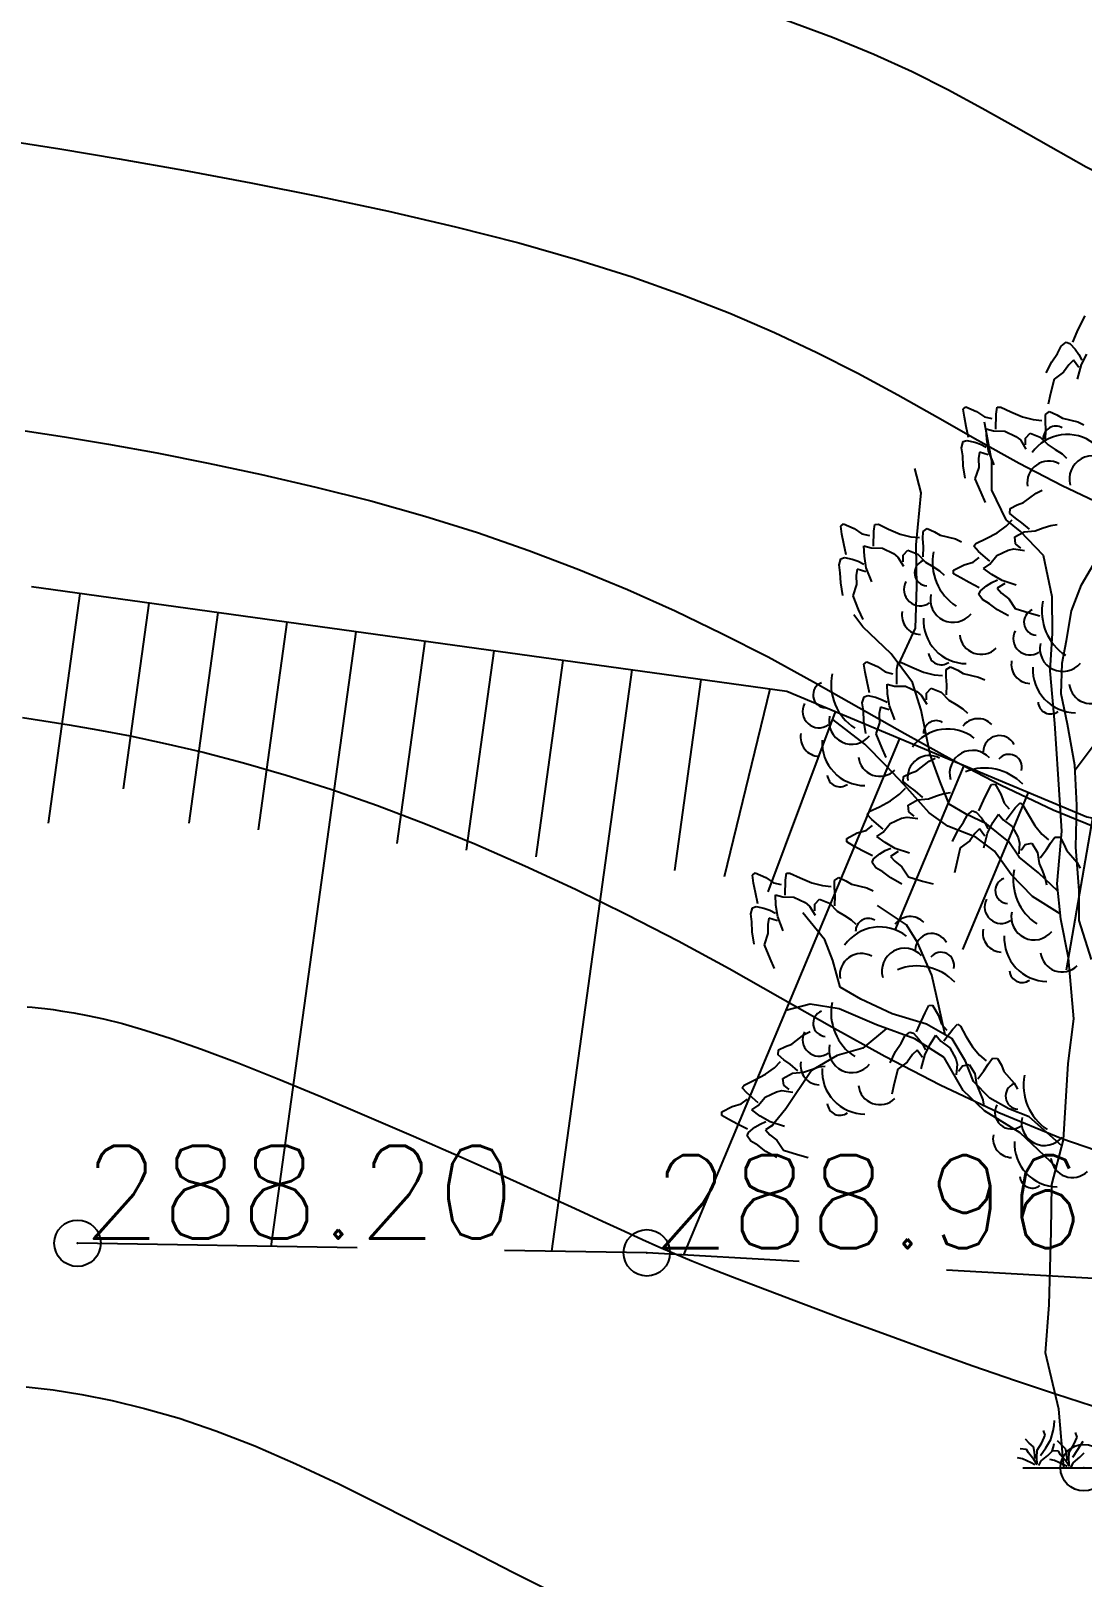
# Model space of a CAD drawing. Header units: millimetres. Extents: x 524954 to 526204, y 9523489 to 9524010.
# Drawn here: x 525927.74 to 525939.06, y 9523751.95 to 9523768.59 of the extents above; entities that cross this region are included whole.
import ezdxf

# ---------------------------------------------------------------- set-up
doc = ezdxf.new("R2010")
doc.units = ezdxf.units.MM
doc.header["$PDMODE"] = 32
doc.header["$PDSIZE"] = 0.5
doc.linetypes.add('ACAD_ISO12W100', pattern=[21, 12, -3, 0, -3, 0, -3])
doc.linetypes.add('CACHE2', pattern=[4.7625, 3.175, -1.5875])
for name, color, linetype in [('Arbre', 34, 'ACAD_ISO12W100'), ('Bas_Talus', 40, 'CACHE2'), ('CN_01_00', 3, 'Continuous'), ('CN_02_00', 4, 'Continuous'), ('CN_10_00', 1, 'Continuous'), ('Haut_Talus', 30, 'Continuous'), ('Talus', 2, 'Continuous'), ('TopoAlt', 3, 'Continuous'), ('TOPOJIS', 7, 'Continuous')]:
    doc.layers.add(name, color=color, linetype=linetype)
doc.styles.add('Simplex 1.0', font='Simplex.shx', dxfattribs={"width": 0.99, "height": 1})

# ---------------------------------------------------------------- blocks, each defined once
blk = doc.blocks.new('TCPOINT M')
at = {"color": 0}
blk.add_point((0, 0), dxfattribs=at)
at = {"layer": 'TopoAlt', "style": 'Simplex 1.0', "width": 0.99}
blk.add_attdef('ALT', (0.15, 0.15), '', height=1, dxfattribs=at)
blk = doc.blocks.new('v088')
at = {"color": 3, "linetype": 'Continuous'}
for p, q in [((-0.069, 12.224), (-0.024, 12.318)), ((-0.024, 12.318), (0.016, 12.396)), ((-0.118, 12.113), (-0.069, 12.224)), ((-0.344, 11.901), (-0.283, 11.991)), ((-0.283, 11.991), (-0.243, 12.069)), ((-0.243, 12.069), (-0.188, 12.111)), ((-0.188, 12.111), (-0.15, 12.099)), ((-0.15, 12.099), (-0.092, 12.035)), ((-0.092, 12.035), (-0.054, 11.98)), ((-0.054, 11.98), (-0.022, 11.919)), ((-0.025, 11.872), (0.032, 11.984)), ((-0.403, 11.78), (-0.344, 11.901)), ((-0.162, 11.869), (-0.217, 11.788)), ((-0.112, 11.918), (-0.162, 11.869)), ((-0.054, 11.839), (-0.112, 11.918)), ((-0.066, 11.715), (-0.025, 11.872)), ((-0.32, 11.714), (-0.357, 11.558)), ((-0.217, 11.788), (-0.32, 11.714)), ((-0.357, 11.558), (-0.382, 11.444)), ((-1.299, 11.392), (-1.27, 11.417)), ((-1.285, 11.305), (-1.299, 11.392)), ((-1.27, 11.417), (-1.154, 11.366)), ((-1.154, 11.366), (-1.07, 11.309)), ((-0.947, 11.176), (-0.943, 11.337)), ((-0.943, 11.337), (-0.932, 11.411)), ((-0.932, 11.411), (-0.894, 11.412)), ((-0.894, 11.412), (-0.784, 11.361)), ((-0.784, 11.361), (-0.66, 11.307)), ((-0.413, 11.333), (-0.367, 11.365)), ((-0.413, 11.254), (-0.413, 11.333)), ((-0.367, 11.365), (-0.29, 11.329)), ((-0.29, 11.329), (-0.229, 11.292)), ((-1.266, 11.203), (-1.285, 11.305)), ((-1.241, 11.084), (-1.266, 11.203)), ((-1.07, 11.309), (-0.988, 11.29)), ((-1.05, 11.179), (-0.971, 11.157)), ((-1.044, 11.067), (-1.05, 11.179)), ((-0.971, 11.157), (-0.851, 11.155)), ((-0.851, 11.155), (-0.73, 11.098)), ((-0.66, 11.307), (-0.544, 11.278)), ((-0.544, 11.278), (-0.452, 11.27)), ((-0.408, 11.17), (-0.413, 11.254)), ((-0.41, 11.061), (-0.408, 11.17)), ((-0.229, 11.292), (-0.065, 11.254)), ((-0.065, 11.254), (0.001, 11.223)), ((-1.317, 10.975), (-1.297, 11.041)), ((-1.297, 11.041), (-1.259, 11.053)), ((-1.259, 11.053), (-1.174, 11.037)), ((-1.174, 11.037), (-1.111, 11.014)), ((-1.111, 11.014), (-1.05, 10.983)), ((-1.024, 10.943), (-1.044, 11.067)), ((-0.73, 11.098), (-0.682, 11.059)), ((-0.682, 11.059), (-0.622, 10.96)), ((-0.626, 11.08), (-0.576, 11.133)), ((-0.626, 11.006), (-0.626, 11.08)), ((-0.576, 11.133), (-0.468, 11.09)), ((-0.468, 11.09), (-0.384, 11.005)), ((-0.384, 11.005), (-0.307, 10.958)), ((-1.303, 10.889), (-1.317, 10.975)), ((-1.3, 10.78), (-1.303, 10.889)), ((-1.122, 10.929), (-1.134, 10.861)), ((-1.134, 10.861), (-1.131, 10.763)), ((-1.029, 10.899), (-1.122, 10.929)), ((-0.966, 10.792), (-1.024, 10.943)), ((-0.307, 10.958), (-0.234, 10.911)), ((-0.234, 10.911), (-0.184, 10.864)), ((-1.277, 10.647), (-1.3, 10.78)), ((-1.131, 10.763), (-1.171, 10.642)), ((-1.171, 10.642), (-1.109, 10.494)), ((-1.109, 10.494), (-1.063, 10.387)), ((-0.648, 10.385), (-0.514, 10.488)), ((-0.514, 10.488), (-0.448, 10.519)), ((-0.796, 10.268), (-0.791, 10.323)), ((-0.791, 10.323), (-0.715, 10.36)), ((-0.715, 10.36), (-0.648, 10.385)), ((-2.616, 10.132), (-2.587, 10.158)), ((-2.587, 10.158), (-2.471, 10.107)), ((-2.261, 10.077), (-2.249, 10.151)), ((-2.249, 10.151), (-2.211, 10.152)), ((-2.211, 10.152), (-2.101, 10.101)), ((-0.836, 10.131), (-0.771, 10.198)), ((-0.735, 10.218), (-0.796, 10.268)), ((-0.666, 10.169), (-0.735, 10.218)), ((-0.583, 10.098), (-0.666, 10.169)), ((-2.603, 10.046), (-2.616, 10.132)), ((-2.583, 9.943), (-2.603, 10.046)), ((-2.471, 10.107), (-2.388, 10.049)), ((-2.388, 10.049), (-2.306, 10.03)), ((-2.264, 9.917), (-2.261, 10.077)), ((-2.101, 10.101), (-1.977, 10.047)), ((-1.977, 10.047), (-1.862, 10.018)), ((-1.862, 10.018), (-1.769, 10.01)), ((-1.731, 9.995), (-1.73, 10.074)), ((-1.725, 9.911), (-1.731, 9.995)), ((-1.73, 10.074), (-1.685, 10.105)), ((-1.685, 10.105), (-1.608, 10.069)), ((-1.608, 10.069), (-1.547, 10.033)), ((-1.547, 10.033), (-1.382, 9.994)), ((-1.382, 9.994), (-1.316, 9.963)), ((-1.161, 9.945), (-1.051, 9.998)), ((-1.051, 9.998), (-0.931, 10.06)), ((-0.931, 10.06), (-0.836, 10.131)), ((-0.743, 10.015), (-0.642, 10.071)), ((-0.734, 9.943), (-0.743, 10.015)), ((-0.642, 10.071), (-0.523, 10.083)), ((-0.523, 10.083), (-0.438, 10.113)), ((-0.438, 10.113), (-0.356, 10.14)), ((-0.356, 10.14), (-0.287, 10.149)), ((-2.558, 9.824), (-2.583, 9.943)), ((-2.368, 9.919), (-2.288, 9.897)), ((-2.362, 9.808), (-2.368, 9.919)), ((-2.288, 9.897), (-2.168, 9.895)), ((-2.168, 9.895), (-2.047, 9.839)), ((-2.047, 9.839), (-2, 9.799)), ((-1.944, 9.746), (-1.943, 9.82)), ((-1.943, 9.82), (-1.893, 9.873)), ((-1.893, 9.873), (-1.786, 9.83)), ((-1.786, 9.83), (-1.702, 9.745)), ((-1.728, 9.802), (-1.725, 9.911)), ((-1.184, 9.915), (-1.161, 9.945)), ((-1.134, 9.859), (-1.184, 9.915)), ((-1.012, 9.755), (-1.134, 9.859)), ((-0.934, 9.816), (-0.814, 9.874)), ((-0.814, 9.874), (-0.753, 9.886)), ((-0.753, 9.886), (-0.639, 9.87)), ((-0.677, 9.896), (-0.734, 9.943)), ((-2.634, 9.715), (-2.614, 9.781)), ((-2.621, 9.629), (-2.634, 9.715)), ((-2.614, 9.781), (-2.576, 9.793)), ((-2.576, 9.793), (-2.492, 9.777)), ((-2.492, 9.777), (-2.428, 9.754)), ((-2.439, 9.669), (-2.451, 9.601)), ((-2.346, 9.639), (-2.439, 9.669)), ((-2.428, 9.754), (-2.368, 9.723)), ((-2.342, 9.683), (-2.362, 9.808)), ((-2.283, 9.532), (-2.342, 9.683)), ((-2, 9.799), (-1.94, 9.7)), ((-1.702, 9.745), (-1.624, 9.699)), ((-1.624, 9.699), (-1.552, 9.652)), ((-1.552, 9.652), (-1.502, 9.604)), ((-1.402, 9.657), (-1.289, 9.715)), ((-1.401, 9.619), (-1.402, 9.657)), ((-1.289, 9.715), (-1.192, 9.743)), ((-1.192, 9.743), (-1.125, 9.794)), ((-1.079, 9.676), (-1.011, 9.724)), ((-0.989, 9.611), (-1.079, 9.676)), ((-1.011, 9.724), (-0.934, 9.816)), ((-2.617, 9.52), (-2.621, 9.629)), ((-2.595, 9.387), (-2.617, 9.52)), ((-2.448, 9.503), (-2.488, 9.382)), ((-2.451, 9.601), (-2.448, 9.503)), ((-1.325, 9.574), (-1.401, 9.619)), ((-1.233, 9.524), (-1.325, 9.574)), ((-1.125, 9.469), (-1.233, 9.524)), ((-1.113, 9.435), (-1.047, 9.49)), ((-1.047, 9.49), (-0.989, 9.525)), ((-0.88, 9.547), (-0.989, 9.611)), ((-0.989, 9.525), (-0.927, 9.553)), ((-0.848, 9.516), (-0.931, 9.463)), ((-0.726, 9.498), (-0.88, 9.547)), ((-2.488, 9.382), (-2.427, 9.234)), ((-1.128, 9.398), (-1.113, 9.435)), ((-1.089, 9.341), (-1.128, 9.398)), ((-1.014, 9.297), (-1.089, 9.341)), ((-0.931, 9.463), (-0.885, 9.411)), ((-0.885, 9.411), (-0.807, 9.351)), ((-0.807, 9.351), (-0.739, 9.244)), ((-2.427, 9.234), (-2.38, 9.127)), ((-0.927, 9.231), (-1.014, 9.297)), ((-0.81, 9.165), (-0.927, 9.231)), ((-0.739, 9.244), (-0.586, 9.198)), ((-0.586, 9.198), (-0.473, 9.166)), ((-2.366, 8.647), (-2.337, 8.672)), ((-2.337, 8.672), (-2.221, 8.621)), ((-2.011, 8.592), (-1.999, 8.665)), ((-1.999, 8.665), (-1.961, 8.666)), ((-1.961, 8.666), (-1.851, 8.615)), ((-2.353, 8.56), (-2.366, 8.647)), ((-2.333, 8.457), (-2.353, 8.56)), ((-2.221, 8.621), (-2.138, 8.563)), ((-2.138, 8.563), (-2.056, 8.544)), ((-2.014, 8.431), (-2.011, 8.592)), ((-1.851, 8.615), (-1.727, 8.562)), ((-1.727, 8.562), (-1.612, 8.532)), ((-1.612, 8.532), (-1.519, 8.524)), ((-1.481, 8.509), (-1.48, 8.588)), ((-1.475, 8.425), (-1.481, 8.509)), ((-1.48, 8.588), (-1.435, 8.619)), ((-1.435, 8.619), (-1.357, 8.583)), ((-1.357, 8.583), (-1.297, 8.547)), ((-1.297, 8.547), (-1.132, 8.508)), ((-1.132, 8.508), (-1.066, 8.477)), ((-2.308, 8.338), (-2.333, 8.457)), ((-2.118, 8.433), (-2.038, 8.411)), ((-2.112, 8.322), (-2.118, 8.433)), ((-2.092, 8.197), (-2.112, 8.322)), ((-2.038, 8.411), (-1.918, 8.409)), ((-1.918, 8.409), (-1.797, 8.353)), ((-1.797, 8.353), (-1.75, 8.313)), ((-1.694, 8.261), (-1.693, 8.334)), ((-1.693, 8.334), (-1.643, 8.387)), ((-1.643, 8.387), (-1.536, 8.344)), ((-1.536, 8.344), (-1.452, 8.259)), ((-1.478, 8.316), (-1.475, 8.425)), ((-2.384, 8.23), (-2.364, 8.296)), ((-2.371, 8.143), (-2.384, 8.23)), ((-2.364, 8.296), (-2.326, 8.308)), ((-2.326, 8.308), (-2.242, 8.291)), ((-2.242, 8.291), (-2.178, 8.268)), ((-2.189, 8.184), (-2.201, 8.115)), ((-2.096, 8.154), (-2.189, 8.184)), ((-2.178, 8.268), (-2.118, 8.237)), ((-2.033, 8.047), (-2.092, 8.197)), ((-1.75, 8.313), (-1.69, 8.215)), ((-1.452, 8.259), (-1.374, 8.213)), ((-1.374, 8.213), (-1.302, 8.166)), ((-1.302, 8.166), (-1.252, 8.118)), ((-2.367, 8.034), (-2.371, 8.143)), ((-2.345, 7.902), (-2.367, 8.034)), ((-2.198, 8.017), (-2.238, 7.897)), ((-2.201, 8.115), (-2.198, 8.017)), ((-2.238, 7.897), (-2.177, 7.749)), ((-2.177, 7.749), (-2.13, 7.641)), ((-1.864, 7.475), (-1.797, 7.5)), ((-1.797, 7.5), (-1.663, 7.603)), ((-1.663, 7.603), (-1.598, 7.634)), ((-1.945, 7.383), (-1.94, 7.438)), ((-1.884, 7.333), (-1.945, 7.383)), ((-1.94, 7.438), (-1.864, 7.475)), ((-1.815, 7.284), (-1.884, 7.333)), ((-1.034, 7.275), (-0.994, 7.353)), ((-0.994, 7.353), (-0.955, 7.356)), ((-0.955, 7.356), (-0.891, 7.247)), ((-2.2, 7.113), (-2.081, 7.175)), ((-2.081, 7.175), (-1.985, 7.246)), ((-1.985, 7.246), (-1.92, 7.313)), ((-1.892, 7.13), (-1.791, 7.186)), ((-1.732, 7.213), (-1.815, 7.284)), ((-1.791, 7.186), (-1.672, 7.198)), ((-1.672, 7.198), (-1.587, 7.228)), ((-1.587, 7.228), (-1.505, 7.255)), ((-1.505, 7.255), (-1.436, 7.264)), ((-1.128, 7.069), (-1.078, 7.18)), ((-1.078, 7.18), (-1.034, 7.275)), ((-0.891, 7.247), (-0.858, 7.151)), ((-2.333, 7.03), (-2.31, 7.06)), ((-2.283, 6.974), (-2.333, 7.03)), ((-2.31, 7.06), (-2.2, 7.113)), ((-2.083, 6.931), (-1.963, 6.989)), ((-1.963, 6.989), (-1.902, 7.001)), ((-1.902, 7.001), (-1.788, 6.985)), ((-1.883, 7.058), (-1.892, 7.13)), ((-1.826, 7.011), (-1.883, 7.058)), ((-1.293, 6.947), (-1.253, 7.025)), ((-1.253, 7.025), (-1.198, 7.067)), ((-1.198, 7.067), (-1.16, 7.055)), ((-1.16, 7.055), (-1.101, 6.992)), ((-1.101, 6.992), (-1.063, 6.936)), ((-0.978, 6.941), (-0.918, 7.034)), ((-0.918, 7.034), (-0.866, 6.97)), ((-0.858, 7.151), (-0.802, 7.088)), ((-0.835, 6.972), (-0.738, 7.1)), ((-0.738, 7.1), (-0.686, 7.153)), ((-0.686, 7.153), (-0.654, 7.131)), ((-0.654, 7.131), (-0.595, 7.025)), ((-0.595, 7.025), (-0.526, 6.909)), ((-2.551, 6.772), (-2.439, 6.83)), ((-2.439, 6.83), (-2.342, 6.858)), ((-2.342, 6.858), (-2.275, 6.909)), ((-2.161, 6.87), (-2.283, 6.974)), ((-2.228, 6.791), (-2.161, 6.839)), ((-2.161, 6.839), (-2.083, 6.931)), ((-1.413, 6.737), (-1.354, 6.857)), ((-1.354, 6.857), (-1.293, 6.947)), ((-1.172, 6.826), (-1.227, 6.745)), ((-1.122, 6.874), (-1.172, 6.826)), ((-1.064, 6.795), (-1.122, 6.874)), ((-1.076, 6.671), (-1.035, 6.828)), ((-1.063, 6.936), (-1.032, 6.875)), ((-1.035, 6.828), (-0.978, 6.941)), ((-0.866, 6.97), (-0.77, 6.898)), ((-0.77, 6.898), (-0.705, 6.781)), ((-0.526, 6.909), (-0.45, 6.818)), ((-2.55, 6.734), (-2.551, 6.772)), ((-2.475, 6.689), (-2.55, 6.734)), ((-2.383, 6.639), (-2.475, 6.689)), ((-2.138, 6.726), (-2.228, 6.791)), ((-2.029, 6.662), (-2.138, 6.726)), ((-2.138, 6.64), (-2.076, 6.668)), ((-1.875, 6.613), (-2.029, 6.662)), ((-1.33, 6.67), (-1.367, 6.514)), ((-1.227, 6.745), (-1.33, 6.67)), ((-0.705, 6.781), (-0.69, 6.721)), ((-0.69, 6.721), (-0.699, 6.606)), ((-0.675, 6.646), (-0.632, 6.705)), ((-0.632, 6.705), (-0.56, 6.719)), ((-0.56, 6.719), (-0.498, 6.621)), ((-0.45, 6.818), (-0.379, 6.757)), ((-0.402, 6.651), (-0.357, 6.722)), ((-0.357, 6.722), (-0.31, 6.785)), ((-0.31, 6.785), (-0.255, 6.784)), ((-0.255, 6.784), (-0.214, 6.71)), ((-0.214, 6.71), (-0.186, 6.645)), ((-2.274, 6.584), (-2.383, 6.639)), ((-2.277, 6.513), (-2.262, 6.55)), ((-2.238, 6.456), (-2.277, 6.513)), ((-2.262, 6.55), (-2.196, 6.606)), ((-2.196, 6.606), (-2.138, 6.64)), ((-1.998, 6.632), (-2.08, 6.578)), ((-2.08, 6.578), (-2.034, 6.526)), ((-2.034, 6.526), (-1.957, 6.466)), ((-1.367, 6.514), (-1.392, 6.4)), ((-0.498, 6.621), (-0.48, 6.503)), ((-0.48, 6.503), (-0.444, 6.419)), ((-0.468, 6.564), (-0.402, 6.651)), ((-0.186, 6.645), (-0.075, 6.517)), ((-0.075, 6.517), (-0.04, 6.453)), ((-3.568, 6.377), (-3.539, 6.402)), ((-3.555, 6.29), (-3.568, 6.377)), ((-3.539, 6.402), (-3.423, 6.351)), ((-3.423, 6.351), (-3.34, 6.294)), ((-3.213, 6.322), (-3.201, 6.396)), ((-3.201, 6.396), (-3.163, 6.397)), ((-3.163, 6.397), (-3.053, 6.346)), ((-3.053, 6.346), (-2.929, 6.292)), ((-2.682, 6.318), (-2.637, 6.35)), ((-2.637, 6.35), (-2.56, 6.314)), ((-2.163, 6.412), (-2.238, 6.456)), ((-2.076, 6.346), (-2.163, 6.412)), ((-1.959, 6.28), (-2.076, 6.346)), ((-1.957, 6.466), (-1.888, 6.359)), ((-1.888, 6.359), (-1.735, 6.313)), ((-0.444, 6.419), (-0.414, 6.339)), ((-0.414, 6.339), (-0.401, 6.271)), ((-3.535, 6.188), (-3.555, 6.29)), ((-3.51, 6.069), (-3.535, 6.188)), ((-3.34, 6.294), (-3.258, 6.275)), ((-3.32, 6.164), (-3.24, 6.142)), ((-3.314, 6.053), (-3.32, 6.164)), ((-3.216, 6.161), (-3.213, 6.322)), ((-2.929, 6.292), (-2.814, 6.263)), ((-2.814, 6.263), (-2.721, 6.255)), ((-2.683, 6.24), (-2.682, 6.318)), ((-2.677, 6.155), (-2.683, 6.24)), ((-2.56, 6.314), (-2.499, 6.278)), ((-2.499, 6.278), (-2.334, 6.239)), ((-2.334, 6.239), (-2.268, 6.208)), ((-1.735, 6.313), (-1.622, 6.281)), ((-3.586, 5.96), (-3.566, 6.026)), ((-3.566, 6.026), (-3.528, 6.038)), ((-3.528, 6.038), (-3.444, 6.022)), ((-3.444, 6.022), (-3.38, 5.999)), ((-3.38, 5.999), (-3.32, 5.968)), ((-3.294, 5.928), (-3.314, 6.053)), ((-3.24, 6.142), (-3.121, 6.14)), ((-3.121, 6.14), (-2.999, 6.083)), ((-2.999, 6.083), (-2.952, 6.044)), ((-2.952, 6.044), (-2.892, 5.945)), ((-2.896, 5.991), (-2.895, 6.065)), ((-2.895, 6.065), (-2.845, 6.118)), ((-2.845, 6.118), (-2.738, 6.075)), ((-2.738, 6.075), (-2.654, 5.99)), ((-2.68, 6.046), (-2.677, 6.155)), ((-2.654, 5.99), (-2.576, 5.943)), ((-3.573, 5.874), (-3.586, 5.96)), ((-3.57, 5.765), (-3.573, 5.874)), ((-3.392, 5.914), (-3.403, 5.846)), ((-3.403, 5.846), (-3.4, 5.748)), ((-3.298, 5.884), (-3.392, 5.914)), ((-3.235, 5.777), (-3.294, 5.928)), ((-2.576, 5.943), (-2.504, 5.896)), ((-2.504, 5.896), (-2.454, 5.849)), ((-3.547, 5.632), (-3.57, 5.765)), ((-3.4, 5.748), (-3.44, 5.627)), ((-3.44, 5.627), (-3.379, 5.479)), ((-3.379, 5.479), (-3.332, 5.372)), ((-1.751, 4.8), (-1.707, 4.895)), ((-1.707, 4.895), (-1.667, 4.973)), ((-1.667, 4.973), (-1.628, 4.976)), ((-1.628, 4.976), (-1.564, 4.867)), ((-1.564, 4.867), (-1.531, 4.771)), ((-3.143, 4.557), (-3.01, 4.66)), ((-3.01, 4.66), (-2.944, 4.692)), ((-1.926, 4.645), (-1.871, 4.687)), ((-1.871, 4.687), (-1.833, 4.675)), ((-1.833, 4.675), (-1.774, 4.612)), ((-1.801, 4.689), (-1.751, 4.8)), ((-1.531, 4.771), (-1.475, 4.707)), ((-1.508, 4.592), (-1.411, 4.72)), ((-1.411, 4.72), (-1.359, 4.773)), ((-1.359, 4.773), (-1.327, 4.751)), ((-1.327, 4.751), (-1.268, 4.645)), ((-3.291, 4.441), (-3.287, 4.496)), ((-3.287, 4.496), (-3.21, 4.533)), ((-3.21, 4.533), (-3.143, 4.557)), ((-2.027, 4.477), (-1.966, 4.567)), ((-1.966, 4.567), (-1.926, 4.645)), ((-1.795, 4.494), (-1.845, 4.445)), ((-1.737, 4.415), (-1.795, 4.494)), ((-1.774, 4.612), (-1.736, 4.556)), ((-1.736, 4.556), (-1.705, 4.495)), ((-1.708, 4.448), (-1.651, 4.561)), ((-1.651, 4.561), (-1.591, 4.654)), ((-1.591, 4.654), (-1.539, 4.59)), ((-1.539, 4.59), (-1.443, 4.518)), ((-1.443, 4.518), (-1.378, 4.401)), ((-1.268, 4.645), (-1.199, 4.529)), ((-1.199, 4.529), (-1.123, 4.438)), ((-3.331, 4.304), (-3.266, 4.37)), ((-3.23, 4.39), (-3.291, 4.441)), ((-3.162, 4.341), (-3.23, 4.39)), ((-3.079, 4.271), (-3.162, 4.341)), ((-2.086, 4.357), (-2.027, 4.477)), ((-1.9, 4.365), (-2.003, 4.29)), ((-1.845, 4.445), (-1.9, 4.365)), ((-1.749, 4.291), (-1.708, 4.448)), ((-1.378, 4.401), (-1.363, 4.341)), ((-1.363, 4.341), (-1.372, 4.226)), ((-1.305, 4.325), (-1.233, 4.338)), ((-1.233, 4.338), (-1.171, 4.241)), ((-1.123, 4.438), (-1.052, 4.377)), ((-1.075, 4.271), (-1.03, 4.342)), ((-1.03, 4.342), (-0.984, 4.405)), ((-0.984, 4.405), (-0.928, 4.404)), ((-0.928, 4.404), (-0.887, 4.33)), ((-0.887, 4.33), (-0.859, 4.265)), ((-3.656, 4.117), (-3.547, 4.171)), ((-3.547, 4.171), (-3.427, 4.233)), ((-3.427, 4.233), (-3.331, 4.304)), ((-3.239, 4.188), (-3.137, 4.244)), ((-3.229, 4.115), (-3.239, 4.188)), ((-3.137, 4.244), (-3.019, 4.255)), ((-3.019, 4.255), (-2.933, 4.286)), ((-2.933, 4.286), (-2.851, 4.312)), ((-2.851, 4.312), (-2.783, 4.321)), ((-2.003, 4.29), (-2.04, 4.134)), ((-1.349, 4.266), (-1.305, 4.325)), ((-1.171, 4.241), (-1.153, 4.123)), ((-1.141, 4.184), (-1.075, 4.271)), ((-0.859, 4.265), (-0.748, 4.137)), ((-3.679, 4.087), (-3.656, 4.117)), ((-3.629, 4.032), (-3.679, 4.087)), ((-3.507, 3.927), (-3.629, 4.032)), ((-3.43, 3.988), (-3.309, 4.046)), ((-3.309, 4.046), (-3.249, 4.058)), ((-3.249, 4.058), (-3.134, 4.042)), ((-3.172, 4.068), (-3.229, 4.115)), ((-2.04, 4.134), (-2.065, 4.02)), ((-1.153, 4.123), (-1.118, 4.039)), ((-1.118, 4.039), (-1.087, 3.959)), ((-0.748, 4.137), (-0.713, 4.073)), ((-3.898, 3.83), (-3.785, 3.887)), ((-3.897, 3.791), (-3.898, 3.83)), ((-3.785, 3.887), (-3.688, 3.915)), ((-3.688, 3.915), (-3.621, 3.967)), ((-3.574, 3.849), (-3.507, 3.896)), ((-3.484, 3.783), (-3.574, 3.849)), ((-3.507, 3.896), (-3.43, 3.988)), ((-1.087, 3.959), (-1.074, 3.891)), ((-3.821, 3.747), (-3.897, 3.791)), ((-3.729, 3.697), (-3.821, 3.747)), ((-3.621, 3.641), (-3.729, 3.697)), ((-3.609, 3.608), (-3.542, 3.663)), ((-3.542, 3.663), (-3.485, 3.698)), ((-3.485, 3.698), (-3.422, 3.725)), ((-3.375, 3.72), (-3.484, 3.783)), ((-3.344, 3.689), (-3.426, 3.635)), ((-3.221, 3.67), (-3.375, 3.72)), ((-3.623, 3.571), (-3.609, 3.608)), ((-3.585, 3.514), (-3.623, 3.571)), ((-3.509, 3.469), (-3.585, 3.514)), ((-3.426, 3.635), (-3.38, 3.583)), ((-3.38, 3.583), (-3.303, 3.524)), ((-3.303, 3.524), (-3.234, 3.416)), ((-3.423, 3.403), (-3.509, 3.469)), ((-3.306, 3.337), (-3.423, 3.403)), ((-3.234, 3.416), (-3.081, 3.37)), ((-3.081, 3.37), (-2.968, 3.339)), ((-0.317, 0.454), (-0.315, 0.507)), ((-0.452, 0.267), (-0.416, 0.349)), ((-0.416, 0.349), (-0.433, 0.399)), ((-0.353, 0.303), (-0.329, 0.397)), ((-0.329, 0.397), (-0.317, 0.454)), ((-0.07, 0.329), (-0.087, 0.38)), ((-0.618, 0.197), (-0.683, 0.202)), ((-0.587, 0.264), (-0.627, 0.308)), ((-0.596, 0.159), (-0.618, 0.197)), ((-0.541, 0.224), (-0.587, 0.264)), ((-0.529, 0.166), (-0.541, 0.224)), ((-0.505, 0.106), (-0.502, 0.188)), ((-0.502, 0.188), (-0.452, 0.267)), ((-0.464, 0.132), (-0.409, 0.214)), ((-0.409, 0.214), (-0.353, 0.303)), ((-0.387, 0.132), (-0.341, 0.178)), ((-0.341, 0.178), (-0.327, 0.226)), ((-0.272, 0.178), (-0.337, 0.183)), ((-0.327, 0.226), (-0.32, 0.26)), ((-0.24, 0.245), (-0.281, 0.288)), ((-0.25, 0.139), (-0.272, 0.178)), ((-0.195, 0.204), (-0.24, 0.245)), ((-0.183, 0.147), (-0.195, 0.204)), ((-0.159, 0.087), (-0.156, 0.168)), ((-0.156, 0.168), (-0.106, 0.248)), ((-0.118, 0.113), (-0.063, 0.195)), ((-0.106, 0.248), (-0.07, 0.329)), ((-0.063, 0.195), (-0.007, 0.284)), ((-0.661, 0.096), (-0.712, 0.106)), ((-0.567, 0.053), (-0.661, 0.096)), ((-0.536, 0.087), (-0.596, 0.159)), ((-0.527, 0.031), (-0.567, 0.053)), ((-0.5, 0.031), (-0.536, 0.087)), ((-0.524, 0.099), (-0.529, 0.166)), ((-0.5, 0.036), (-0.505, 0.106)), ((-0.483, 0.022), (-0.459, 0.072)), ((-0.459, 0.072), (-0.387, 0.132)), ((-0.315, 0.077), (-0.365, 0.087)), ((-0.221, 0.034), (-0.315, 0.077)), ((-0.19, 0.067), (-0.25, 0.139)), ((-0.18, 0.012), (-0.221, 0.034)), ((-0.154, 0.012), (-0.19, 0.067)), ((-0.178, 0.079), (-0.183, 0.147)), ((-0.154, 0.017), (-0.159, 0.087)), ((-0.137, 0.002), (-0.113, 0.053)), ((-0.113, 0.053), (-0.041, 0.113)), ((-0.041, 0.113), (0.005, 0.159))]:
    blk.add_line(p, q, dxfattribs=at)
at = {"linetype": 'Continuous'}
for p, q in [((-0.991, 10.831), (-1.069, 11.252)), ((-0.991, 10.52), (-0.991, 10.831)), ((-1.749, 10.491), (-1.817, 10.751)), ((-1.806, 9.931), (-1.749, 10.491)), ((-0.835, 10.2), (-0.991, 10.52)), ((-0.683, 10.078), (-0.835, 10.2)), ((-0.435, 9.816), (-0.683, 10.078)), ((-1.797, 9.483), (-1.806, 9.931)), ((-0.025, 9.501), (0.168, 9.829)), ((-0.339, 9.37), (-0.435, 9.816)), ((-0.131, 9.219), (-0.025, 9.501)), ((-1.812, 9.035), (-1.797, 9.483)), ((-0.337, 8.979), (-0.339, 9.37)), ((-2.378, 9.048), (-2.474, 9.177)), ((-0.186, 8.901), (-0.131, 9.219)), ((-2.074, 8.756), (-2.378, 9.048)), ((-1.992, 8.647), (-1.812, 9.035)), ((-0.36, 8.574), (-0.337, 8.979)), ((-0.231, 8.658), (-0.186, 8.901)), ((-1.843, 8.45), (-2.074, 8.756)), ((-0.243, 8.328), (-0.231, 8.658)), ((-0.311, 8.009), (-0.36, 8.574)), ((-1.75, 8.153), (-1.843, 8.45)), ((-0.174, 8), (-0.243, 8.328)), ((-1.653, 7.676), (-1.75, 8.153)), ((-2.358, 7.786), (-2.7, 8.052)), ((-0.274, 7.463), (-0.311, 8.009)), ((-0.096, 7.56), (-0.174, 8)), ((-0.093, 7.509), (0.262, 7.984)), ((-2.129, 7.554), (-2.358, 7.786)), ((-1.547, 7.38), (-1.653, 7.676)), ((-1.932, 7.347), (-2.129, 7.554)), ((-0.075, 7.131), (-0.096, 7.56)), ((-1.665, 7.048), (-1.932, 7.347)), ((-1.449, 7.14), (-1.547, 7.38)), ((-0.237, 6.848), (-0.274, 7.463)), ((-1.463, 6.903), (-1.665, 7.048)), ((-1.266, 7.031), (-1.449, 7.14)), ((-1.047, 6.93), (-1.266, 7.031)), ((-0.084, 6.677), (-0.075, 7.131)), ((-1.162, 6.785), (-1.463, 6.903)), ((-0.806, 6.736), (-1.047, 6.93)), ((-0.287, 6.281), (-0.237, 6.848)), ((-0.96, 6.634), (-1.162, 6.785)), ((-0.697, 6.571), (-0.806, 6.736)), ((-0.049, 6.211), (-0.084, 6.677)), ((-0.78, 6.382), (-0.96, 6.634)), ((-0.488, 6.401), (-0.697, 6.571)), ((-0.551, 6.145), (-0.78, 6.382)), ((-0.279, 6.204), (-0.488, 6.401)), ((-0.248, 5.902), (-0.287, 6.281)), ((-0.049, 5.888), (-0.049, 6.211)), ((-1.907, 5.843), (-2.222, 6.048)), ((-0.254, 5.961), (-0.551, 6.145)), ((-2.787, 5.681), (-3.023, 5.969)), ((-1.791, 5.652), (-1.907, 5.843)), ((-0.165, 5.487), (-0.248, 5.902)), ((0.085, 5.468), (-0.049, 5.888)), ((-2.701, 5.459), (-2.787, 5.681)), ((-1.635, 5.301), (-1.791, 5.652)), ((-2.621, 5.169), (-2.701, 5.459)), ((-0.107, 4.829), (-0.165, 5.487)), ((-2.4, 5.043), (-2.621, 5.169)), ((-1.559, 4.967), (-1.635, 5.301)), ((-2.061, 4.882), (-2.4, 5.043)), ((-2.946, 4.988), (-3.206, 4.92)), ((-2.634, 4.938), (-2.946, 4.988)), ((-2.233, 4.766), (-2.634, 4.938)), ((-1.692, 4.771), (-2.061, 4.882)), ((-1.492, 4.659), (-1.559, 4.967)), ((-0.166, 4.349), (-0.107, 4.829)), ((-2.123, 4.725), (-2.377, 4.514)), ((-1.819, 4.613), (-2.233, 4.766)), ((-1.415, 4.615), (-1.692, 4.771)), ((-2.377, 4.514), (-2.655, 4.434)), ((-1.504, 4.415), (-1.819, 4.613)), ((-1.273, 4.376), (-1.415, 4.615)), ((-2.655, 4.434), (-2.931, 4.273)), ((-1.298, 4.058), (-1.504, 4.415)), ((-1.188, 4.154), (-1.273, 4.376)), ((-0.217, 3.527), (-0.166, 4.349)), ((-2.931, 4.273), (-3.209, 3.863)), ((-1.069, 3.839), (-1.298, 4.058)), ((-1.01, 3.977), (-1.188, 4.154)), ((-3.209, 3.863), (-3.367, 3.667)), ((-0.685, 3.605), (-1.069, 3.839)), ((-0.808, 3.863), (-1.01, 3.977)), ((-0.589, 3.774), (-0.808, 3.863)), ((-0.234, 3.461), (-0.589, 3.774)), ((-0.294, 3.234), (-0.685, 3.605)), ((-0.344, 3.046), (-0.217, 3.527)), ((-0.352, 2.542), (-0.344, 3.046)), ((-0.373, 1.752), (-0.352, 2.542)), ((-0.412, 1.235), (-0.373, 1.752)), ((-0.268, 0.628), (-0.412, 1.235)), ((-0.213, 0), (-0.268, 0.628)), ((-0.654, 0), (0.654, 0))]:
    blk.add_line(p, q, dxfattribs=at)
at = {"color": 3, "linetype": 'Continuous'}
for centre, major_axis, start_param, end_param in [((-0.3, 11.072), (0.0964, 0.0964), 0.254619, 2.377018), ((-0.176, 10.651), (0.33, 0.33), 0.12682, 1.733702), ((-0.376, 10.6), (0.164, 0.164), 0.282297, 2.520721), ((0.091, 10.641), (0.174, 0.174), 6.236163, 8.918901), ((-1.063, 9.743), (0.4, 0.4), 2.158504, 3.344219), ((-1.682, 9.628), (-0.099, 0.099), -0.421529, 2.292047), ((-1.76, 9.451), (-0.125, 0.125), 0.293965, 2.957824), ((-1.405, 9.343), (0.174, 0.174), 2.133893, 4.816631), ((0.115, 9.214), (-0.4, 0.4), 0.587708, 1.773422), ((-1.753, 9.172), (-0.145, 0.145), 0.590553, 2.325666), ((-0.504, 9.099), (0.099, 0.099), 1.149268, 3.862844), ((-1.26, 9.119), (0.33, 0.33), 2.307735, 3.914618), ((-0.582, 8.923), (0.125, 0.125), 1.864761, 4.52862), ((-1.104, 8.984), (0.164, 0.164), 2.463212, 4.701636), ((-0.227, 8.814), (0.174, 0.174), 2.133893, 4.816631), ((-1.534, 8.776), (0.0964, 0.0964), 2.435534, 4.557933), ((-0.575, 8.644), (0.145, 0.145), 2.161349, 3.896462), ((-2.155, 8.43), (0.4, 0.4), 2.158504, 3.344219), ((-0.082, 8.59), (0.33, 0.33), 2.307735, 3.914618), ((-2.774, 8.316), (-0.099, 0.099), -0.421529, 2.292047), ((0.074, 8.455), (0.164, 0.164), 2.463212, 4.701636), ((-2.851, 8.139), (-0.125, 0.125), 0.293965, 2.957824), ((-0.356, 8.247), (0.0964, 0.0964), 2.435534, 4.557933), ((-2.497, 8.031), (0.174, 0.174), 2.133893, 4.816631), ((-1.589, 7.903), (0.0964, 0.0964), 0.254619, 2.377018), ((-1.138, 7.855), (-0.145, 0.145), 4.692823, 6.427936), ((-2.844, 7.86), (-0.145, 0.145), 0.590553, 2.325666), ((-2.352, 7.806), (0.33, 0.33), 2.307735, 3.914618), ((-1.464, 7.482), (0.33, 0.33), 0.12682, 1.733702), ((-0.906, 7.701), (0.125, 0.125), 5.967031, 8.63089), ((-1.664, 7.431), (-0.164, 0.164), -1.288499, 0.949924), ((-1.198, 7.473), (-0.174, 0.174), 4.665366, 7.348105), ((-0.805, 7.536), (-0.099, 0.099), 3.680741, 6.394318), ((-2.195, 7.672), (0.164, 0.164), 2.463212, 4.701636), ((-1.066, 6.963), (-0.4, 0.4), 4.689978, 5.875693), ((-2.625, 7.463), (0.0964, 0.0964), 2.435534, 4.557933), ((-0.812, 6.21), (-0.099, 0.099), -0.421529, 2.292047), ((-0.193, 6.324), (-0.4, 0.4), 0.587708, 1.773422), ((-0.89, 6.033), (0.125, 0.125), 1.864761, 4.52862), ((-2.195, 5.352), (0.33, 0.33), 0.12682, 1.733702), ((-2.32, 5.773), (0.0964, 0.0964), 0.254619, 2.377018), ((-1.869, 5.725), (0.145, 0.145), 6.263619, 7.998733), ((-0.535, 5.925), (0.174, 0.174), 2.133893, 4.816631), ((-1.637, 5.571), (-0.125, 0.125), 4.396235, 7.060094), ((-0.882, 5.754), (-0.145, 0.145), 0.590553, 2.325666), ((-0.39, 5.7), (0.33, 0.33), 2.307735, 3.914618), ((-2.395, 5.301), (-0.164, 0.164), -1.288499, 0.949924), ((-1.928, 5.343), (0.174, 0.174), 6.236163, 8.918901), ((-1.536, 5.406), (0.099, 0.099), 5.251538, 7.965114), ((-0.234, 5.566), (-0.164, 0.164), 0.892416, 3.130839), ((-1.797, 4.833), (0.4, 0.4), 6.260774, 7.446489), ((-0.663, 5.357), (0.0964, 0.0964), 2.435534, 4.557933), ((-2.155, 4.896), (-0.4, 0.4), 0.587708, 1.773422), ((-2.774, 4.781), (-0.099, 0.099), -0.421529, 2.292047), ((-2.851, 4.605), (-0.125, 0.125), 0.293965, 2.957824), ((-2.497, 4.497), (0.174, 0.174), 2.133893, 4.816631), ((-2.844, 4.326), (-0.145, 0.145), 0.590553, 2.325666), ((-2.352, 4.272), (0.33, 0.33), 2.307735, 3.914618), ((-0.082, 4.112), (0.4, 0.4), 2.158504, 3.344219), ((-2.195, 4.138), (0.164, 0.164), 2.463212, 4.701636), ((-0.702, 3.998), (0.099, 0.099), 1.149268, 3.862844), ((-2.625, 3.929), (0.0964, 0.0964), 2.435534, 4.557933), ((-0.779, 3.821), (0.125, 0.125), 1.864761, 4.52862), ((-0.424, 3.713), (0.174, 0.174), 2.133893, 4.816631), ((-0.772, 3.542), (-0.145, 0.145), 0.590553, 2.325666), ((-0.28, 3.489), (0.33, 0.33), 2.307735, 3.914618), ((-0.123, 3.354), (0.164, 0.164), 2.463212, 4.701636), ((-0.553, 3.145), (0.0964, 0.0964), 2.435534, 4.557933)]:
    blk.add_ellipse(centre, major_axis=major_axis, ratio=1, start_param=start_param, end_param=end_param, dxfattribs=at)

msp = doc.modelspace()

# ---------------------------------------------------------------- linework, layer by layer
at = {"layer": 'Bas_Talus', "flags": 128}
msp.add_lwpolyline([(525965.486, 9523714.445), (525966.272, 9523716.957), (525966.445, 9523722.954), (525961.273, 9523735.625), (525960.515, 9523740.034), (525958.478, 9523750.596), (525953.556, 9523755.272), (525948.822, 9523754.787), (525939.478, 9523755.151), (525934.376, 9523755.444), (525928.247, 9523755.547)], dxfattribs=at)
at = {"layer": 'CN_01_00', "flags": 128}
for points, elevation in [([(525935.882, 9523768.708), (525936.376, 9523768.527), (525936.822, 9523768.344), (525937.232, 9523768.156), (525937.617, 9523767.963), (525937.988, 9523767.763), (525938.355, 9523767.556), (525938.726, 9523767.344), (525939.107, 9523767.132), (525939.506, 9523766.925), (525939.929, 9523766.726), (525940.383, 9523766.54), (525940.874, 9523766.371), (525941.41, 9523766.224), (525941.996, 9523766.099), (525942.097, 9523766.082)], 293), ([(525927.684, 9523764.291), (525928.106, 9523764.225), (525928.582, 9523764.145), (525929.1, 9523764.051), (525929.652, 9523763.943), (525930.227, 9523763.821), (525930.814, 9523763.685), (525931.404, 9523763.535), (525931.987, 9523763.372), (525932.554, 9523763.194), (525933.106, 9523763.003), (525933.643, 9523762.799), (525934.167, 9523762.582), (525934.68, 9523762.352), (525935.185, 9523762.11), (525935.682, 9523761.856), (525936.173, 9523761.59), (525936.661, 9523761.314), (525937.154, 9523761.033), (525937.661, 9523760.751), (525938.191, 9523760.475), (525938.753, 9523760.211), (525939.357, 9523759.964)], 291), ([(525927.705, 9523758.091), (525927.759, 9523758.087), (525927.822, 9523758.081), (525927.896, 9523758.072), (525927.983, 9523758.061), (525928.086, 9523758.046), (525928.208, 9523758.026), (525928.353, 9523757.999), (525928.525, 9523757.962), (525928.73, 9523757.91), (525928.971, 9523757.84), (525929.254, 9523757.75), (525929.583, 9523757.635), (525929.964, 9523757.493), (525930.396, 9523757.321), (525930.868, 9523757.126), (525931.363, 9523756.916), (525931.864, 9523756.699), (525932.356, 9523756.483), (525932.821, 9523756.276), (525933.243, 9523756.086), (525933.606, 9523755.921), (525933.899, 9523755.786), (525934.135, 9523755.678), (525934.33, 9523755.588), (525934.505, 9523755.51), (525934.675, 9523755.436), (525934.86, 9523755.359), (525935.078, 9523755.272), (525935.346, 9523755.168), (525935.677, 9523755.041), (525936.062, 9523754.894), (525936.49, 9523754.735), (525936.945, 9523754.567), (525937.415, 9523754.396), (525937.886, 9523754.229), (525938.345, 9523754.07), (525938.778, 9523753.925), (525939.176, 9523753.797)], 289)]:
    msp.add_lwpolyline(points, dxfattribs=dict(at, elevation=elevation))
at = {"layer": 'CN_02_00', "flags": 128}
for points, elevation in [([(525927.483, 9523767.414), (525928.055, 9523767.325), (525928.696, 9523767.218), (525929.388, 9523767.095), (525930.113, 9523766.959), (525930.854, 9523766.811), (525931.594, 9523766.652), (525932.315, 9523766.485), (525932.999, 9523766.311), (525933.633, 9523766.131), (525934.218, 9523765.946), (525934.762, 9523765.754), (525935.271, 9523765.555), (525935.751, 9523765.348), (525936.208, 9523765.133), (525936.649, 9523764.91), (525937.08, 9523764.677), (525937.508, 9523764.435), (525937.94, 9523764.188), (525938.384, 9523763.942), (525938.849, 9523763.7), (525939.341, 9523763.468)], 292), ([(525927.695, 9523754.002), (525927.984, 9523753.968), (525928.292, 9523753.92), (525928.62, 9523753.855), (525928.969, 9523753.77), (525929.341, 9523753.663), (525929.736, 9523753.529), (525930.155, 9523753.367), (525930.599, 9523753.174), (525931.061, 9523752.957), (525931.534, 9523752.723), (525932.009, 9523752.481), (525932.48, 9523752.239), (525932.94, 9523752.004), (525933.379, 9523751.784)], 288)]:
    msp.add_lwpolyline(points, dxfattribs=dict(at, elevation=elevation))
at = {"layer": 'CN_10_00', "elevation": 290, "flags": 128}
msp.add_lwpolyline([(525927.653, 9523761.203), (525927.885, 9523761.169), (525928.157, 9523761.126), (525928.467, 9523761.072), (525928.813, 9523761.006), (525929.191, 9523760.926), (525929.599, 9523760.831), (525930.034, 9523760.717), (525930.494, 9523760.585), (525930.976, 9523760.432), (525931.476, 9523760.257), (525931.993, 9523760.061), (525932.523, 9523759.844), (525933.063, 9523759.609), (525933.61, 9523759.356), (525934.161, 9523759.086), (525934.714, 9523758.802), (525935.265, 9523758.504), (525935.814, 9523758.193), (525936.368, 9523757.877), (525936.938, 9523757.561), (525937.534, 9523757.251), (525938.166, 9523756.954), (525938.844, 9523756.676), (525939.578, 9523756.423)], dxfattribs=at)
at = {"layer": 'Haut_Talus', "flags": 128}
msp.add_lwpolyline([(525967.078, 9523715.393), (525969.418, 9523722.631), (525959.774, 9523756.519), (525939.115, 9523760.131), (525935.884, 9523761.485), (525927.751, 9523762.611)], dxfattribs=at)
at = {"layer": 'Talus'}
for p, q in [((525928.272, 9523762.539), (525927.93, 9523760.066)), ((525929.015, 9523762.436), (525928.739, 9523760.436)), ((525929.758, 9523762.333), (525929.445, 9523760.068)), ((525930.501, 9523762.23), (525930.192, 9523759.995)), ((525931.244, 9523762.128), (525930.328, 9523755.512)), ((525931.987, 9523762.025), (525931.686, 9523759.85)), ((525932.73, 9523761.922), (525932.433, 9523759.777)), ((525933.473, 9523761.819), (525933.18, 9523759.704)), ((525934.216, 9523761.716), (525933.35, 9523755.462)), ((525934.959, 9523761.613), (525934.674, 9523759.558)), ((525935.702, 9523761.51), (525935.211, 9523759.489)), ((525936.406, 9523761.267), (525935.681, 9523759.327)), ((525937.098, 9523760.977), (525934.77, 9523755.422)), ((525937.789, 9523760.687), (525937.048, 9523758.917)), ((525938.481, 9523760.397), (525937.774, 9523758.708)), ((525939.177, 9523760.121), (525938.891, 9523758.486))]:
    msp.add_line(p, q, dxfattribs=at)

# ---------------------------------------------------------------- block references
at = {"layer": 'Arbre'}
msp.add_blockref('v088', (525939.081, 9523753.132), dxfattribs=at)
at = {"layer": 'TOPOJIS'}
ref = msp.add_blockref('TCPOINT M', (525928.247, 9523755.547, 288.2), dxfattribs=at)
ref.add_attrib('ALT', '288.20', (525928.297, 9523755.597, 288.2), dxfattribs={"layer": 'TopoAlt', "height": 1, "style": 'Simplex 1.0', "width": 0.99})
ref = msp.add_blockref('TCPOINT M', (525934.376, 9523755.444, 288.96), dxfattribs=at)
ref.add_attrib('ALT', '288.96', (525934.426, 9523755.494, 288.96), dxfattribs={"layer": 'TopoAlt', "height": 1, "style": 'Simplex 1.0', "width": 0.99})
ref = msp.add_blockref('TCPOINT M', (525939.081, 9523753.132, 288.67), dxfattribs=at)
ref.add_attrib('ALT', '288.67', (525939.131, 9523753.182, 288.67), dxfattribs={"layer": 'TopoAlt', "height": 1, "style": 'Simplex 1.0', "width": 0.99})

doc.saveas('drawing.dxf')
